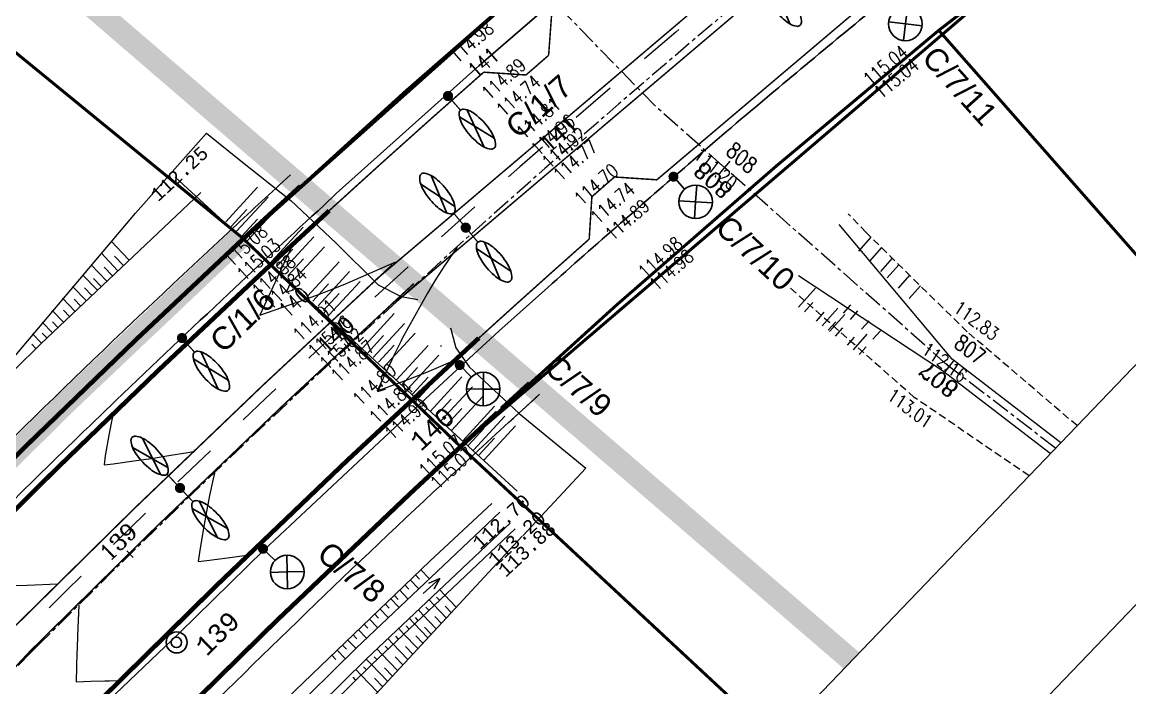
# Model space of a CAD drawing. Header units: millimetres. Extents: x 229784 to 231786, y 726884 to 727329.
# Drawn here: x 229946.4 to 230020.3, y 727058.6 to 727103 of the extents above; entities that cross this region are included whole.
import ezdxf
from ezdxf.enums import TextEntityAlignment as Align

# ---------------------------------------------------------------- set-up
doc = ezdxf.new("R2010")
doc.units = ezdxf.units.MM
for name, pattern in [('2480-axa-500-15.11.16$0$CENTER', [2, 1.25, -0.25, 0.25, -0.25]), ('2480-DIKUR-9.1.17$0$DASHED', [0.75, 0.5, -0.25]), ('2480-GEOMET-12.8.14$0$D1-3', [6, 3, -3]), ('2480-GEOMET-12.8.14$0$DASHED', [8.75, 6.25, -2.5]), ('DESPLANW500-12.8.14$0$CENTER', [2, 1.25, -0.25, 0.25, -0.25])]:
    doc.linetypes.add(name, pattern=pattern)
for name, color, linetype in [('2480-axa-500-15.11.16$0$IDAN_AXIS', 7, 'Continuous'), ('2480-axa-500-15.11.16$0$IDAN_PTNUM', 7, 'Continuous'), ('2480-DIKUR-9.1.17$0$ALIYA', 253, 'Continuous'), ('2480-DIKUR-9.1.17$0$BRMA-ELV', 254, 'Continuous'), ('2480-DIKUR-9.1.17$0$DIKUR_CUT_L', 254, '2480-DIKUR-9.1.17$0$DASHED'), ('2480-DIKUR-9.1.17$0$DIKUR_CUT_R', 254, '2480-DIKUR-9.1.17$0$DASHED'), ('2480-DIKUR-9.1.17$0$SEC-ELEV', 253, 'Continuous'), ('2480-DIKUR-9.1.17$0$SEC-NAME', 8, 'Continuous'), ('2480-DIKUR-9.1.17$0$SEC-TICK', 8, 'Continuous'), ('2480-DIKUR-9.1.17$0$SLPTIK', 253, 'Continuous'), ('2480-GEOMET-12.8.14$0$_L_TEXT-HIBUR', 254, 'Continuous'), ('2480-GEOMET-12.8.14$0$_L_TOSEFET 1.00M', 253, 'Continuous'), ('2480-gova-15.11.16$0$D-CONT-SECONDARY', 254, 'Continuous'), ('2480-gova-15.11.16$0$SEC-ELEV', 254, 'Continuous'), ('2480-gova-15.11.16$0$SEC-NAME', 8, 'Continuous'), ('2480-PLAN-12.8.14$0$plan_makif1 v1$0$pcell', 8, 'Continuous'), ('AOI', 7, 'Continuous'), ('DESPLANW500-12.8.14$0$ALIYA', 253, 'Continuous'), ('DESPLANW500-12.8.14$0$BRMA-ELV', 253, 'Continuous'), ('DESPLANW500-12.8.14$0$D-CONT-PRINCIPAL', 254, 'Continuous'), ('DESPLANW500-12.8.14$0$D-CONT-SECONDARY', 254, 'Continuous'), ('DESPLANW500-12.8.14$0$DIKUR_CUT_R', 254, 'Continuous'), ('DESPLANW500-12.8.14$0$DIKUR_FILL_L', 254, 'Continuous'), ('DESPLANW500-12.8.14$0$DITC-ELV', 253, 'Continuous'), ('DESPLANW500-12.8.14$0$DITC_ARROW', 254, 'Continuous'), ('DESPLANW500-12.8.14$0$DITC_ARROW_LL', 254, 'Continuous'), ('DESPLANW500-12.8.14$0$HIBUR_TO_EARTHWORK', 253, 'Continuous'), ('DESPLANW500-12.8.14$0$IDAN_AXIS', 8, 'DESPLANW500-12.8.14$0$CENTER'), ('DESPLANW500-12.8.14$0$ROHV_TAL', 8, 'Continuous'), ('DESPLANW500-12.8.14$0$SEC-NAME', 7, 'Continuous'), ('DESPLANW500-12.8.14$0$SLOP_TIK_', 254, 'Continuous'), ('DESPLANW500-12.8.14$0$YRIDA_TA', 8, 'Continuous'), ('M1200', 2, 'Continuous')]:
    doc.layers.add(name, color=color, linetype=linetype)
for name, color, linetype, true_color in [('2480-axa-500-15.11.16$0$IDAN_POINTS', 7, 'Continuous', 0xa8a8a8), ('2480-axa-500-15.11.16$0$IDAN_PTELEV', 7, 'Continuous', 0xa8a8a8), ('2480-GEOMET-12.8.14$0$ZEVA', 7, 'Continuous', 0x919191), ('2480-PLAN-12.8.14$0$pcell', 7, 'Continuous', 0x3366ff), ('2480B-TABA_500-9.1.17$0$pcell', 7, 'Continuous', 0x527dff), ('x-2480-KIROT TOMEH-28.12.16dwg-07.03.17$0$_L_KIR TOMEH', 7, 'Continuous', 0x878787)]:
    doc.layers.add(name, color=color, linetype=linetype, true_color=true_color)
for name, color, linetype, lineweight in [('2480-GEOMET-12.8.14$0$EVENSOFA_15', 13, 'Continuous', 30), ('2480-GEOMET-12.8.14$0$Midraha', 13, 'Continuous', 30), ('2480-GEOMET-12.8.14$0$rezua', 13, 'Continuous', 30), ('2480-GEOMET-12.8.14$0$TICH', 13, 'Continuous', 30), ('TEURA', 1, 'Continuous', 30), ('TEURA-10-500', 1, 'Continuous', 30), ('TEURA-4-500B', 1, 'Continuous', 30), ('TEURA-PIRUK', 190, 'Continuous', 30), ('TXT-TEURA-500', 12, 'Continuous', 35)]:
    doc.layers.add(name, color=color, linetype=linetype, lineweight=lineweight)
doc.styles.add('2480-axa-500-15.11.16$0$Standard', font='romanc9.shx')
doc.styles.add('2480-DIKUR-9.1.17$0$gova_taala', font='romanc.shx', dxfattribs={"width": 0.8})
doc.styles.add('2480-gova-15.11.16$0$secname', font='romans.shx', dxfattribs={"width": 0.8})
doc.styles.add('DESPLANW500-12.8.14$0$MONOTXT', font='monotxt')
doc.styles.get("Standard").update_dxf_attribs({"font": 'arial.ttf'})
doc.linetypes.add('V_LINE', pattern='A,1,-0.3,["V",Standard,S=0.1,R=0,X=-0.1,Y=-0.05],-0.2', length=1.5)

# ---------------------------------------------------------------- blocks, each defined once
blk = doc.blocks.new('AM1')
for p, q in [((-31.9, 0), (-43.2, 11.3)), ((-31.9, 0), (-20.6, 11.3)), ((-31.9, 0), (-43.2, -11.3)), ((-31.9, 0), (-20.6, -11.3)), ((-15.9, 0), (1, 0))]:
    blk.add_line(p, q)
at = {"const_width": 4.73}
blk.add_lwpolyline([(-2.4, 0, 1), (2.4, 0, 1)], format="xyb", close=True, dxfattribs=at)
blk.add_circle((-31.9, 0), 16)
blk = doc.blocks.new('pe-2')
for p, q in [((-0.266, 2.613), (0.2, 1.088)), ((0.266, 2.613), (-0.2, 1.088)), ((-0.266, -2.259), (0.2, -0.735)), ((0.266, -2.259), (-0.2, -0.735))]:
    blk.add_line(p, q)
for points in [[(0, 0.92, 0.21176), (0.118, 0.972, 0.094554), (0.264, 1.211, 0.051243), (0.342, 1.508, 0.038569), (0.373, 1.914, 0.038569), (0.342, 2.32, 0.051243), (0.264, 2.617, 0.094554), (0.118, 2.856, 0.21176), (0, 2.908, 0.21176), (-0.118, 2.856, 0.094554), (-0.264, 2.617, 0.051243), (-0.342, 2.32, 0.038569), (-0.373, 1.914, 0.038569), (-0.342, 1.508, 0.051243), (-0.264, 1.211, 0.094554), (-0.118, 0.972, 0.21176)], [(0, -0.566, -0.21176), (0.118, -0.619, -0.094554), (0.264, -0.857, -0.051243), (0.342, -1.154, -0.038569), (0.373, -1.561, -0.038569), (0.342, -1.967, -0.051243), (0.264, -2.264, -0.094554), (0.118, -2.502, -0.21176), (0, -2.555, -0.21176), (-0.118, -2.502, -0.094554), (-0.264, -2.264, -0.051243), (-0.342, -1.967, -0.038569), (-0.373, -1.561, -0.038569), (-0.342, -1.154, -0.051243), (-0.264, -0.857, -0.094554), (-0.118, -0.619, -0.21176)]]:
    blk.add_lwpolyline(points, format="xyb", close=True)
at = {"const_width": 0.05}
for points in [[(0, 0.927), (0, 0.177)], [(0, -0.573), (0, 0.177)]]:
    blk.add_lwpolyline(points, dxfattribs=at)
at = {"const_width": 0.2}
blk.add_lwpolyline([(-0.1, 0.177, 1), (0.1, 0.177, 1)], format="xyb", close=True, dxfattribs=at)
blk = doc.blocks.new('71')
for centre, radius in [((0, 10), 10), ((-0.1, 10.2), 5)]:
    blk.add_circle(centre, radius)
blk = doc.blocks.new('pes3')
for p, q in [((-0.266, 2.613), (0.2, 1.088)), ((0.266, 2.613), (-0.2, 1.088))]:
    blk.add_line(p, q)
blk.add_lwpolyline([(0, 0.92, 0.21176), (0.118, 0.972, 0.094554), (0.264, 1.211, 0.051243), (0.342, 1.508, 0.038569), (0.373, 1.914, 0.038569), (0.342, 2.32, 0.051243), (0.264, 2.617, 0.094554), (0.118, 2.856, 0.21176), (0, 2.908, 0.21176), (-0.118, 2.856, 0.094554), (-0.264, 2.617, 0.051243), (-0.342, 2.32, 0.038569), (-0.373, 1.914, 0.038569), (-0.342, 1.508, 0.051243), (-0.264, 1.211, 0.094554), (-0.118, 0.972, 0.21176)], format="xyb", close=True)
at = {"const_width": 0.05}
blk.add_lwpolyline([(0, 0.927), (0, 0.177)], dxfattribs=at)
at = {"const_width": 0.2}
blk.add_lwpolyline([(-0.1, 0.177, 1), (0.1, 0.177, 1)], format="xyb", close=True, dxfattribs=at)
blk = doc.blocks.new('2480-axa-500-15.11.16$0$IDAN_POINT')
at = {"layer": '2480-axa-500-15.11.16$0$IDAN_POINTS', "color": 0, "linetype": 'ByBlock'}
for p, q in [((-0.5, 0), (0.5, 0)), ((0, -0.5), (0, 0.5))]:
    blk.add_line(p, q, dxfattribs=at)
at = {"layer": '2480-axa-500-15.11.16$0$IDAN_PTELEV', "style": '2480-axa-500-15.11.16$0$Standard'}
blk.add_attdef('IDAN_PTELEV', text='', height=1.8, dxfattribs=at).set_placement((0, -1), align=Align.TOP_CENTER)
at = {"layer": '2480-axa-500-15.11.16$0$IDAN_PTNUM', "style": '2480-axa-500-15.11.16$0$Standard'}
blk.add_attdef('IDAN_PTNUM', text='', height=1.8, dxfattribs=at).set_placement((0, 1), align=Align.CENTER)
blk = doc.blocks.new('DESPLANW500-12.8.14$0$DITC_ARROW')
at = {"layer": 'DESPLANW500-12.8.14$0$DITC_ARROW_LL', "flags": 128}
blk.add_lwpolyline([(0, 0), (-0.5, -1.5), (0, 0), (0.5, -1.5), (0, 0), (0, -3)], dxfattribs=at)

msp = doc.modelspace()

# ---------------------------------------------------------------- linework, layer by layer
at = {"layer": '2480-axa-500-15.11.16$0$IDAN_AXIS', "linetype": '2480-axa-500-15.11.16$0$CENTER'}
msp.add_lwpolyline([(229872.068, 726960.387, -0.071477), (229947.042, 727060.962), (229947.732, 727061.655, -0.298103), (230708.48, 727222.267), (231119.383, 727062.249, 0.111374), (231641.537, 726983.585), (231643.691, 726983.741, -0.084198), (231668.658, 726981.345), (231692.584, 726974.885)], format="xyb", dxfattribs=at)
msp.add_lwpolyline([(230015.304, 727074.574), (230008.09, 727080.12), (229988.64, 727097.38), (229974.69, 727111.75), (229957.78, 727124.371)], dxfattribs=at)
at = {"layer": '2480-DIKUR-9.1.17$0$ALIYA'}
for points in [[(230015.652, 727074.938), (230008.409, 727080.506), (230000.875, 727089.494)], [(230014.956, 727074.211), (230007.771, 727079.734), (229998.165, 727086.08)]]:
    msp.add_lwpolyline(points, dxfattribs=at)
at = {"layer": '2480-DIKUR-9.1.17$0$DIKUR_CUT_L'}
msp.add_lwpolyline([(230013.539, 727072.734), (230005.894, 727077.961), (229997.542, 727085.333)], dxfattribs=at)
at = {"layer": '2480-DIKUR-9.1.17$0$DIKUR_CUT_R'}
msp.add_lwpolyline([(230016.745, 727076.077), (230009.411, 727082.343), (230002.676, 727088.971), (230001.486, 727090.214)], dxfattribs=at)
at = {"layer": '2480-DIKUR-9.1.17$0$SEC-TICK', "flags": 128}
for points in [[(229993.608, 727093.707), (229992.878, 727092.884)], [(230008.544, 727080.465), (230007.874, 727079.593)]]:
    msp.add_lwpolyline(points, dxfattribs=at)
at = {"layer": '2480-DIKUR-9.1.17$0$SLPTIK', "flags": 128}
for points in [[(230002.998, 727088.654), (230002.168, 727087.72)], [(230003.712, 727087.952), (230002.899, 727087.037)], [(230004.425, 727087.25), (230003.63, 727086.354)], [(230004.869, 727086.812), (230004.085, 727085.928)], [(230005.583, 727086.109), (230004.816, 727085.245)], [(230006.298, 727085.407), (230005.548, 727084.563)], [(229998.181, 727083.979), (229999.299, 727085.24)], [(229998.576, 727083.67), (229999.125, 727084.289)], [(229999.761, 727082.745), (230000.796, 727083.912)], [(230001.169, 727083.581), (230001.667, 727084.142)], [(229999.365, 727083.054), (229999.894, 727083.649)], [(230000.252, 727082.362), (230001.261, 727083.499)], [(230001.635, 727083.167), (230002.133, 727083.729)], [(230002.383, 727082.503), (230002.881, 727083.064)], [(230000.155, 727082.438), (230000.662, 727083.009)], [(230000.646, 727082.054), (230001.141, 727082.61)], [(230003.132, 727081.84), (230003.63, 727082.4)], [(230001.437, 727081.437), (230001.91, 727081.97)], [(230001.831, 727081.128), (230002.757, 727082.172)], [(230002.227, 727080.82), (230002.679, 727081.33)]]:
    msp.add_lwpolyline(points, dxfattribs=at)
at = {"layer": '2480-GEOMET-12.8.14$0$_L_TEXT-HIBUR', "linetype": '2480-GEOMET-12.8.14$0$DASHED', "ltscale": 3, "const_width": 1.5, "flags": 128}
msp.add_lwpolyline([(230001.712, 727060.402), (229944.238, 727109.946)], dxfattribs=at)
at = {"layer": '2480-GEOMET-12.8.14$0$_L_TOSEFET 1.00M', "linetype": 'Continuous'}
for points in [[(229964.313, 727092.797, 0.001801), (229960.496, 727089.279, 0.010155), (229939.458, 727068.937, 0.010155)], [(229964.313, 727092.797, 0.00001), (229964.291, 727092.777, 0.010155)], [(229957.088, 727055.459, -0.009526), (229976.271, 727073.904, -0.002257), (229980.919, 727078.166, -0.002257)], [(229979.054, 727076.466, -0.000903), (229980.919, 727078.166, -0.002257)]]:
    msp.add_lwpolyline(points, format="xyb", dxfattribs=at)
at = {"layer": '2480-GEOMET-12.8.14$0$EVENSOFA_15', "color": 251, "true_color": 0x696969, "const_width": 0.1}
for points in [[(230219.342, 727234.054, 0.014997), (230178.523, 727218.612), (230177.409, 727218.151), (230176.306, 727217.692, 0.001684), (230171.878, 727215.828), (230170.775, 727215.358, 0.000851), (230168.539, 727214.399), (230167.436, 727213.922, 0.003316), (230158.791, 727210.11, 0.022718), (230101.115, 727180.943, 0.057105), (229970.003, 727085.804)], [(230219.98, 727232.159, 0.014994), (230179.287, 727216.764), (230178.176, 727216.304), (230177.074, 727215.846, 0.001684), (230172.66, 727213.987), (230171.559, 727213.518, 0.000851), (230169.331, 727212.562), (230168.229, 727212.086, 0.003316), (230159.61, 727208.285, 0.022718), (230102.097, 727179.201, 0.057105), (229971.354, 727084.33)], [(230031.903, 727127.131, 0.019666), (229988.736, 727092.475, 0.019666)], [(229977.196, 727099.653, 0.004825), (229966.895, 727090.415)], [(229985.911, 727092.663, 0.000706), (229984.405, 727091.346)], [(229984.225, 727088.519, 0.003576), (229976.813, 727081.866)]]:
    msp.add_lwpolyline(points, format="xyb", dxfattribs=at)
for points in [[(229981.522, 727100.778), (229981.729, 727103.606)], [(229980.012, 727099.466), (229981.522, 727100.778)], [(229980.012, 727099.466), (229977.188, 727099.653)], [(229985.911, 727092.663), (229988.743, 727092.475)], [(229984.405, 727091.346), (229984.226, 727088.526)]]:
    msp.add_lwpolyline(points, dxfattribs=at)
at = {"layer": '2480-GEOMET-12.8.14$0$Midraha'}
for points in [[(229963.703, 727090.881, -0.028216), (230026.434, 727142.348, -0.029413), (230097.555, 727188.12, -0.027753), (230169.156, 727223.377)], [(230163.705, 727199.162, 0.022718), (230107.011, 727170.491, 0.057105), (229978.11, 727076.957)]]:
    msp.add_lwpolyline(points, format="xyb", dxfattribs=at)
at = {"layer": '2480-GEOMET-12.8.14$0$rezua', "color": 8, "linetype": 'Continuous', "true_color": 0x787878, "const_width": 0.3}
for points in [[(229964.988, 727092.059, 0.001801), (229961.176, 727088.546, 0.010155), (229940.168, 727068.232, 0.013691)], [(229964.988, 727092.059, 0.000012), (229964.962, 727092.035, 0.010155)], [(229966.895, 727090.415, 0.000071), (229962.732, 727086.565, 0.010155), (229941.724, 727066.251, 0.013691)], [(229976.872, 727081.92, 0.010911), (229950.935, 727057.078)], [(229978.383, 727077.207, -0.000901), (229980.246, 727078.906, -0.029147)]]:
    msp.add_lwpolyline(points, format="xyb", dxfattribs=at)
msp.add_lwpolyline([(229956.381, 727056.167), (229963.346, 727063.024), (229972.307, 727071.562), (229978.11, 727076.957)], dxfattribs=at)
at = {"layer": '2480-GEOMET-12.8.14$0$TICH', "color": 251, "true_color": 0x696969, "const_width": 0.1}
for points in [[(229891.481, 726996.607, -0.046496), (229945.621, 727062.37, -0.010596), (229971.096, 727086.804)], [(229895.244, 726999.29, -0.039884), (229946.954, 727061.023, -0.010677), (229972.537, 727085.553)]]:
    msp.add_lwpolyline(points, format="xyb", dxfattribs=at)
at = {"layer": '2480-GEOMET-12.8.14$0$ZEVA', "linetype": '2480-GEOMET-12.8.14$0$D1-3'}
msp.add_arc((230451.201, 726558.912), 712.75, 88.338936, 135.120522, dxfattribs=at)
at = {"layer": '2480-gova-15.11.16$0$D-CONT-SECONDARY', "flags": 128}
for points in [[(229964.446, 727088.123), (229963.997, 727087.18), (229962.285, 727083.45), (229965.283, 727084.498), (229966.174, 727084.825), (229967.265, 727085.245), (229968.102, 727085.582), (229968.296, 727085.662), (229971.348, 727087.006)], [(229975.416, 727087.98), (229974.885, 727087.207), (229974.706, 727086.936), (229974.6, 727086.774), (229974.012, 727085.851), (229973.798, 727085.503), (229973.44, 727084.91), (229971.771, 727081.88), (229971.676, 727081.695), (229971.278, 727080.892), (229970.088, 727078.399), (229970.727, 727078.624), (229972.205, 727079.168), (229973.513, 727079.698), (229973.706, 727079.775), (229975.325, 727080.474)]]:
    msp.add_lwpolyline(points, dxfattribs=at)
at = {"layer": '2480-PLAN-12.8.14$0$pcell', "const_width": 0.2}
for points in [[(229914.167, 727077.912), (229926.786, 727067.586, 0.186204), (229933.625, 727065.338, 0.186204), (229940.201, 727068.265), (229945.348, 727073.366), (229949.544, 727077.503, -0.003024), (229955.825, 727083.527), (229961.176, 727088.546), (229940.236, 727105.682)], [(229996.651, 727055.125), (229975.643, 727074.686), (229969.539, 727068.969, 0.002976), (229963.53, 727063.206), (229956.385, 727056.163, 0.19955), (229953.439, 727049.075, 0.208478), (229956.632, 727041.749)]]:
    msp.add_lwpolyline(points, format="xyb", dxfattribs=at)
at = {"layer": '2480-PLAN-12.8.14$0$plan_makif1 v1$0$pcell', "const_width": 0.2}
for points in [[(230163.705, 727199.162, 0.022718), (230107.011, 727170.491, 0.058308), (229975.643, 727074.686), (229961.176, 727088.546, -0.029413), (230026.434, 727142.348, -0.029413), (230097.555, 727188.12, -0.027753), (230169.156, 727223.377)], [(230024.032, 727083.675), (230007.525, 727102.444, -0.043158), (230107.011, 727170.491), (230117.284, 727151.34)], [(229940.236, 727105.682), (229961.176, 727088.546, -0.015286), (229994.308, 727117.471), (229973.506, 727141.124)], [(230024.032, 727083.675), (230007.525, 727102.444, 0.015111), (229975.643, 727074.686), (229996.651, 727055.125)]]:
    msp.add_lwpolyline(points, format="xyb", dxfattribs=at)
at = {"layer": '2480B-TABA_500-9.1.17$0$pcell'}
for points in [[(230163.705, 727199.162, 0.022718), (230107.011, 727170.491, 0.058308), (229975.643, 727074.686), (229961.176, 727088.546, -0.029413), (230026.434, 727142.348, -0.029413), (230097.555, 727188.12, -0.027753), (230169.156, 727223.377)], [(230024.032, 727083.675), (230007.525, 727102.444, -0.043158), (230107.011, 727170.491), (230117.284, 727151.34)], [(229940.236, 727105.682), (229961.176, 727088.546, -0.015286), (229994.308, 727117.471), (229973.506, 727141.124)], [(230024.032, 727083.675), (230007.525, 727102.444, 0.015111), (229975.643, 727074.686), (229996.651, 727055.125)]]:
    msp.add_lwpolyline(points, format="xyb", dxfattribs=at)
at = {"layer": 'AOI'}
msp.add_lwpolyline([(230570.46, 727223.288), (230463.919, 727225.53), (230284.524, 727214.26), (230191.177, 727184.272), (230053.958, 727098.858), (229875.733, 726913.019), (229783.503, 726954.921), (229985.676, 727170.293), (230180.527, 727279.1), (230294.998, 727306.837), (230401.812, 727320.244), (230532.007, 727329.274), (230658.696, 727290.108)], dxfattribs=at)
at = {"layer": 'DESPLANW500-12.8.14$0$ALIYA', "flags": 128}
msp.add_lwpolyline([(229958.843, 727048.39), (229959.359, 727049.462), (229960.369, 727050.916), (229969.733, 727060.155), (229979.296, 727069.202)], dxfattribs=at)
at = {"layer": 'DESPLANW500-12.8.14$0$D-CONT-PRINCIPAL', "elevation": 115, "flags": 128}
for points in [[(229952.489, 727076.815), (229952.44, 727076.577), (229952.44, 727076.577), (229952.221, 727075.443), (229952.221, 727075.443), (229951.976, 727074.074), (229951.976, 727074.074), (229951.892, 727073.472), (229951.892, 727073.472), (229952.494, 727073.54), (229952.494, 727073.54), (229953.88, 727073.727), (229953.88, 727073.727), (229955.024, 727073.894), (229955.024, 727073.894), (229956.335, 727074.104), (229956.335, 727074.104), (229957.477, 727074.292), (229957.477, 727074.292), (229957.856, 727074.358)], [(229959.244, 727072.907), (229959.161, 727072.534), (229959.161, 727072.534), (229958.924, 727071.408), (229958.924, 727071.408), (229958.671, 727070.11), (229958.671, 727070.11), (229958.468, 727068.976), (229958.468, 727068.976), (229958.244, 727067.606), (229958.244, 727067.606), (229958.165, 727067.026), (229958.165, 727067.026), (229958.746, 727067.087), (229958.746, 727067.087), (229960.123, 727067.264), (229960.123, 727067.264), (229961.258, 727067.425), (229961.258, 727067.425), (229961.506, 727067.464)]]:
    msp.add_lwpolyline(points, dxfattribs=at)
at = {"layer": 'DESPLANW500-12.8.14$0$D-CONT-SECONDARY', "flags": 128}
for points, elevation in [([(229964.253, 727085.468), (229964.179, 727085.308), (229964.179, 727085.308), (229964.036, 727084.983), (229964.036, 727084.983), (229964.373, 727085.099), (229964.373, 727085.099), (229964.54, 727085.158)], 114.8), ([(229970.361, 727078.864), (229970.289, 727078.704), (229970.289, 727078.704), (229970.139, 727078.349), (229970.139, 727078.349), (229970.504, 727078.473), (229970.504, 727078.473), (229970.668, 727078.531)], 114.8), ([(229943.772, 727068.272), (229943.747, 727067.578), (229943.747, 727067.578), (229943.736, 727067.272), (229943.736, 727067.272), (229943.704, 727066.337), (229943.704, 727066.337), (229943.672, 727065.352), (229943.672, 727065.352), (229944.659, 727065.383), (229944.659, 727065.383), (229945.594, 727065.41), (229945.594, 727065.41), (229945.9, 727065.419), (229945.9, 727065.419), (229946.766, 727065.445), (229946.766, 727065.445), (229948.796, 727065.524)], 115.2), ([(229950.206, 727064.101), (229950.116, 727062.082), (229950.116, 727062.082), (229950.089, 727061.221), (229950.089, 727061.221), (229950.08, 727060.918), (229950.08, 727060.918), (229950.052, 727059.99), (229950.052, 727059.99), (229950.025, 727058.991), (229950.025, 727058.991), (229951.018, 727059.024), (229951.018, 727059.024), (229951.94, 727059.053), (229951.94, 727059.053), (229952.244, 727059.06), (229952.244, 727059.06), (229952.946, 727059.074)], 115.2)]:
    msp.add_lwpolyline(points, dxfattribs=dict(at, elevation=elevation))
at = {"layer": 'DESPLANW500-12.8.14$0$DIKUR_CUT_R', "flags": 128}
msp.add_lwpolyline([(229960.481, 727046.762), (229960.96, 727047.865), (229961.918, 727049.363), (229970.813, 727059.031), (229979.756, 727068.704)], dxfattribs=at)
at = {"layer": 'DESPLANW500-12.8.14$0$DIKUR_FILL_L', "flags": 128}
for points in [[(229942.336, 727076.47), (229953.977, 727090.247), (229958.73, 727095.576), (229961.004, 727093.734), (229964.35, 727091.096), (229967.344, 727088.27), (229970.172, 727085.467), (229971.704, 727084.687), (229972.811, 727084.491)], [(229965.442, 727084.708), (229967.553, 727087.009)], [(229974.989, 727082.606), (229975.328, 727081.265), (229976.225, 727080.001), (229979.549, 727076.891), (229984.007, 727073.242), (229979.802, 727068.735)], [(229974.309, 727081.428), (229974.373, 727081.374)]]:
    msp.add_lwpolyline(points, dxfattribs=at)
at = {"layer": 'DESPLANW500-12.8.14$0$HIBUR_TO_EARTHWORK', "flags": 128}
for points in [[(229956.639, 727092.649), (229979.435, 727071.716)], [(229932.41, 727068.519), (229934.157, 727069.11), (229935.772, 727070.01), (229937.124, 727071.121), (229947.673, 727081.525), (229958.333, 727091.627)], [(229957.207, 727050.014), (229957.727, 727051.09), (229958.741, 727052.548), (229964.048, 727057.858), (229973.597, 727067.039), (229977.731, 727070.894)]]:
    msp.add_lwpolyline(points, dxfattribs=at)
at = {"layer": 'DESPLANW500-12.8.14$0$IDAN_AXIS', "linetype": 'DESPLANW500-12.8.14$0$CENTER'}
msp.add_lwpolyline([(229872.068, 726960.387, -0.071477), (229947.042, 727060.962), (229947.732, 727061.655, -0.298103), (230708.48, 727222.267), (231119.383, 727062.249, 0.111374), (231641.537, 726983.585), (231643.691, 726983.741, -0.084198), (231668.658, 726981.345), (231692.584, 726974.885)], format="xyb", dxfattribs=at)
at = {"layer": 'DESPLANW500-12.8.14$0$ROHV_TAL', "flags": 128}
msp.add_lwpolyline([(229958.488, 727048.742), (229959.005, 727049.815), (229960.016, 727051.27), (229969.387, 727060.516), (229978.957, 727069.569)], dxfattribs=at)
at = {"layer": 'DESPLANW500-12.8.14$0$SLOP_TIK_', "flags": 128}
for points in [[(229960.005, 727089.671), (229962.115, 727091.973)], [(229960.721, 727089.038), (229962.82, 727091.318)], [(229960.363, 727089.355), (229961.415, 727090.5)], [(229961.437, 727088.405), (229963.525, 727090.664)], [(229961.079, 727088.722), (229962.126, 727089.857)], [(229963.056, 727087.022), (229965.166, 727089.323)], [(229953.534, 727087.133), (229952.364, 727088.375)], [(229963.772, 727086.388), (229965.871, 727088.668)], [(229952.792, 727086.434), (229951.693, 727087.597)], [(229963.414, 727086.705), (229964.467, 727087.85)], [(229964.488, 727085.756), (229966.576, 727088.014)], [(229952.055, 727085.729), (229951.028, 727086.813)], [(229953.162, 727086.785), (229952.595, 727087.386)], [(229964.13, 727086.073), (229965.177, 727087.207)], [(229951.427, 727085.126), (229950.459, 727086.145)], [(229952.423, 727086.081), (229951.892, 727086.643)], [(229966.159, 727084.074), (229968.258, 727086.354)], [(229950.69, 727084.421), (229949.793, 727085.363)], [(229951.687, 727085.375), (229951.191, 727085.898)], [(229965.801, 727084.391), (229966.853, 727085.536)], [(229966.875, 727083.442), (229968.963, 727085.7)], [(229949.953, 727083.716), (229949.126, 727084.583)], [(229951.058, 727084.774), (229950.592, 727085.264)], [(229966.517, 727083.758), (229967.564, 727084.893)], [(229950.322, 727084.069), (229949.89, 727084.521)], [(229949.187, 727082.982), (229948.438, 727083.765)], [(229949.585, 727083.363), (229949.19, 727083.776)], [(229969.111, 727081.252), (229971.221, 727083.553)], [(229948.45, 727082.277), (229947.776, 727082.979)], [(229948.819, 727082.629), (229948.463, 727083)], [(229969.827, 727080.619), (229971.926, 727082.899)], [(229947.714, 727081.571), (229947.115, 727082.193)], [(229948.082, 727081.924), (229947.764, 727082.255)], [(229969.469, 727080.935), (229970.522, 727082.081)], [(229970.543, 727079.986), (229972.631, 727082.245)], [(229947.349, 727081.215), (229947.068, 727081.506)], [(229970.185, 727080.303), (229971.233, 727081.437)], [(229971.38, 727079.127), (229973.49, 727081.428)], [(229972.096, 727078.493), (229974.195, 727080.773)], [(229972.812, 727077.861), (229974.9, 727080.119)], [(229971.738, 727078.81), (229972.79, 727079.955)], [(229972.454, 727078.177), (229973.501, 727079.312)], [(229973.624, 727077.025), (229975.735, 727079.326)], [(229974.341, 727076.392), (229976.44, 727078.671)], [(229975.057, 727075.759), (229977.145, 727078.017)], [(229973.982, 727076.708), (229975.035, 727077.854)], [(229974.699, 727076.076), (229975.746, 727077.21)], [(229975.798, 727075.065), (229977.909, 727077.366)], [(229976.515, 727074.431), (229978.614, 727076.711)], [(229976.156, 727074.748), (229977.209, 727075.893)], [(229977.231, 727073.799), (229979.319, 727076.057)], [(229976.873, 727074.116), (229977.92, 727075.25)], [(229972.649, 727066.13), (229972.924, 727065.839)], [(229973.004, 727066.468), (229973.552, 727065.886)], [(229971.939, 727065.454), (229972.214, 727065.164)], [(229972.294, 727065.792), (229972.844, 727065.21)], [(229971.23, 727064.778), (229971.505, 727064.488)], [(229971.585, 727065.116), (229972.135, 727064.536)], [(229974.227, 727064.457), (229974.056, 727064.639)], [(229974.581, 727064.794), (229974.238, 727065.158)], [(229975.353, 727063.975), (229974.581, 727064.794)], [(229970.625, 727064.202), (229970.9, 727063.912)], [(229970.979, 727064.54), (229971.53, 727063.959)], [(229973.52, 727063.784), (229973.348, 727063.965)], [(229973.874, 727064.121), (229973.53, 727064.484)], [(229974.692, 727063.255), (229973.874, 727064.121)], [(229975.022, 727063.615), (229974.625, 727064.036)], [(229969.56, 727063.188), (229970.113, 727062.609)], [(229969.915, 727063.525), (229970.191, 727063.236)], [(229970.27, 727063.863), (229970.821, 727063.284)], [(229972.563, 727062.872), (229972.219, 727063.234)], [(229972.813, 727063.11), (229972.641, 727063.291)], [(229973.167, 727063.447), (229972.823, 727063.81)], [(229974.03, 727062.535), (229973.167, 727063.447)], [(229974.361, 727062.895), (229973.941, 727063.339)], [(229968.822, 727062.485), (229969.375, 727061.907)], [(229969.205, 727062.85), (229969.482, 727062.561)], [(229971.856, 727062.198), (229971.511, 727062.56)], [(229972.21, 727062.535), (229972.037, 727062.716)], [(229973.466, 727061.921), (229972.563, 727062.872)], [(229973.7, 727062.175), (229973.256, 727062.643)], [(229968.119, 727061.802), (229968.673, 727061.225)], [(229968.47, 727062.144), (229968.747, 727061.854)], [(229971.149, 727061.524), (229970.803, 727061.886)], [(229971.502, 727061.861), (229971.33, 727062.042)], [(229972.804, 727061.202), (229971.856, 727062.198)], [(229973.135, 727061.562), (229972.672, 727062.049)], [(229967.415, 727061.12), (229967.97, 727060.543)], [(229967.767, 727061.461), (229968.044, 727061.173)], [(229970.413, 727060.824), (229970.067, 727061.185)], [(229970.795, 727061.188), (229970.622, 727061.368)], [(229972.142, 727060.484), (229971.149, 727061.524)], [(229972.473, 727060.843), (229971.988, 727061.353)], [(229967.064, 727060.778), (229967.341, 727060.49)], [(229969.712, 727060.144), (229969.365, 727060.504)], [(229970.062, 727060.484), (229969.889, 727060.664)], [(229971.454, 727059.738), (229970.413, 727060.824)], [(229971.811, 727060.125), (229971.303, 727060.656)], [(229969.011, 727059.463), (229968.664, 727059.823)], [(229970.142, 727058.289), (229969.011, 727059.463)], [(229969.361, 727059.804), (229969.188, 727059.984)], [(229970.798, 727059.013), (229969.712, 727060.144)], [(229971.125, 727059.375), (229970.594, 727059.93)], [(229968.66, 727059.123), (229968.487, 727059.303)], [(229970.47, 727058.651), (229969.916, 727059.228)]]:
    msp.add_lwpolyline(points, dxfattribs=at)
at = {"layer": 'DESPLANW500-12.8.14$0$YRIDA_TA', "flags": 128}
msp.add_lwpolyline([(229957.778, 727049.447), (229958.297, 727050.521), (229959.31, 727051.978), (229968.694, 727061.237), (229978.278, 727070.303)], dxfattribs=at)
at = {"layer": 'M1200'}
msp.add_lwpolyline([(230572.224, 727234.344), (230463.688, 727236.628), (230282.449, 727225.242), (230186.48, 727194.412), (230046.917, 727107.538), (229873.167, 726926.366), (229802.182, 726958.616), (229992.585, 727161.448), (230184.611, 727268.679), (230297.001, 727295.911), (230402.887, 727309.202), (230530.709, 727318.067), (230655.466, 727279.498)], dxfattribs=at)
at = {"layer": 'TEURA', "color": 6, "linetype": 'V_LINE', "ltscale": 5, "flags": 128}
msp.add_lwpolyline([(229882.383, 726995.624, 0.058293), (229886.61, 726998.687, 0.038752), (229890.334, 727003.062), (229890.732, 727003.611), (229890.215, 727006.298, 0.003809), (229892.046, 727008.777, -0.005041), (229898.364, 727017.131, -0.008476), (229910.867, 727032.759, -0.0091), (229920.453, 727044.111, -0.014803), (229941.368, 727066.602, -0.007122), (229952.703, 727077.768, -0.001985), (229960.184, 727084.873, -0.003945), (229966.552, 727090.78), (229967.366, 727091.566), (229976.865, 727100.071), (229981.403, 727103.985), (229985.016, 727107.084), (229993.442, 727114.195), (230000.322, 727119.807), (230008.583, 727126.384), (230019.691, 727134.905), (230023.534, 727137.732, -0.000181), (230028.391, 727141.326, 0.00411), (230033.281, 727144.847, -0.003958), (230053.123, 727158.522, -0.008917), (230064.67, 727166.05, -0.00514), (230073.389, 727171.527, -0.00621), (230078.525, 727174.673, -0.006253), (230093.392, 727183.451, -0.004149), (230103.409, 727189.097, -0.004099), (230113.463, 727194.554, -0.003929), (230125.448, 727200.801, -0.003185), (230142.125, 727209.004, -0.003978), (230152.536, 727213.862, -0.006532), (230166.753, 727220.162, -0.002711), (230175.758, 727223.962, -0.004595), (230187.69, 727228.778, -0.002237), (230197.546, 727232.579, -0.007602), (230212.839, 727238.144, -0.003348), (230224.679, 727242.18, -0.005846), (230232.592, 727244.782, -0.001141), (230239.475, 727246.942, 0.000117), (230245.124, 727248.658, -0.005849), (230255.251, 727251.607, -0.003264), (230260.889, 727253.179, -0.003498), (230264.555, 727254.175), (230287.995, 727260.078, 0.000035), (230296.361, 727261.954, -0.00487), (230309.627, 727264.751, 0.00232), (230318.161, 727266.342, 0.002336), (230326.303, 727267.844, -0.000882), (230334.334, 727269.255, -0.006779), (230341.121, 727270.341, 0.001049), (230344.403, 727270.828), (230363.377, 727273.445, 0.000928), (230372.573, 727274.486, -0.003973), (230380.76, 727275.311, 0.002637), (230386.434, 727275.867, -0.004532), (230397.323, 727276.759, -0.007293), (230405.432, 727277.211), (230410.22, 727277.455), (230418.462, 727277.875), (230423.707, 727278.143), (230425.697, 727276.298), (230427.614, 727276.362), (230439.636, 727276.548, -0.000592), (230447.982, 727276.631, -0.000522), (230452.727, 727276.675, -0.000969), (230462.28, 727276.497), (230467.856, 727276.397, 0.01172), (230469.315, 727276.434, 0.058822), (230476.169, 727277.6, 0.041922), (230481.077, 727279.539), (230481.193, 727279.597, 0.087483), (230482.228, 727280.354, -0.165227), (230495.847, 727288.263)], format="xyb", dxfattribs=at)
at = {"layer": 'TEURA', "linetype": 'V_LINE', "ltscale": 5, "flags": 128}
for points in [[(229956.901, 727062.241), (229962.555, 727067.788), (229972.994, 727077.575), (229975.122, 727079.544), (229978.207, 727082.368), (229981.459, 727085.288, -0.003845), (229986.32, 727089.586, -0.000615), (229990.85, 727093.521, -0.00383), (229995.941, 727097.863, -0.002994), (230005.563, 727105.846, -0.005748), (230015.061, 727113.449, -0.003525), (230026.151, 727121.995, -0.004196), (230032.392, 727126.652, -0.00069), (230037.235, 727130.193, -0.004053), (230043.237, 727134.494, -0.00302), (230052.914, 727141.224, -0.005084), (230063.392, 727148.262), (230065.95, 727149.937), (230071.579, 727153.569), (230076.506, 727156.685), (230081.815, 727159.981), (230088.838, 727164.241), (230093.866, 727167.222), (230099.232, 727170.342), (230103.538, 727172.801), (230108.027, 727175.322), (230115.046, 727179.177), (230123.983, 727183.938), (230132.839, 727188.495), (230143.12, 727193.589), (230158.446, 727200.803), (230179.511, 727209.999), (230180.79, 727210.531), (230185.5, 727212.466), (230192.108, 727215.113), (230197.628, 727217.266), (230203.976, 727219.676), (230208.515, 727221.357), (230214.546, 727223.535), (230222.914, 727226.456), (230230.34, 727228.949), (230241.233, 727232.442), (230251.518, 727235.563), (230274.052, 727241.809), (230291.223, 727246.034), (230309.706, 727250.077), (230328.482, 727253.656), (230343.613, 727256.16), (230359.132, 727258.378), (230381.967, 727261.006), (230393.332, 727262.034), (230408.55, 727263.121), (230424.676, 727263.913), (230442.92, 727264.363), (230461.566, 727264.335), (230468.961, 727264.188), (230470.912, 727264.136, -0.130785), (230477.327, 727262.245, -0.038488), (230482.497, 727258.526, -0.129465), (230486.206, 727252.976)], [(229956.901, 727062.241), (229951.703, 727057.282, -0.004476), (229949.671, 727055.234, 0.022255), (229930.606, 727034.602), (229923.749, 727026.486), (229918.729, 727020.279), (229912.993, 727012.89), (229911.777, 727011.281), (229911.58, 727011.018), (229910.78, 727009.949), (229908.691, 727007.126), (229904.128, 727000.786), (229899.741, 726994.456, 0.106638), (229896.921, 726986.992, 0.181398)]]:
    msp.add_lwpolyline(points, format="xyb", dxfattribs=at)
at = {"layer": 'x-2480-KIROT TOMEH-28.12.16dwg-07.03.17$0$_L_KIR TOMEH', "const_width": 1.5}
msp.add_lwpolyline([(229914.32, 727078.075), (229920.67, 727072.89), (229924.572, 727069.656), (229927.064, 727067.62), (229928.982, 727066.477), (229930.71, 727065.868), (229932.615, 727065.54), (229934.28, 727065.63), (229936.198, 727066.026), (229937.769, 727066.7), (229938.829, 727067.366), (229940.268, 727068.619), (229949.401, 727077.644), (229961.044, 727088.693)], dxfattribs=at)

# ---------------------------------------------------------------- block references
at = {"layer": '2480-axa-500-15.11.16$0$IDAN_AXIS', "linetype": '2480-axa-500-15.11.16$0$CENTER', "xscale": 0.6, "yscale": 0.6, "zscale": 0.6}
for p, rotation, values in [((229982.956, 727094.699), 41.22208878596561, {'IDAN_PTNUM': '141'}), ((229993.243, 727093.295), 138.4140348314657, {'IDAN_PTNUM': '808'}), ((229968.1, 727081.31), 42.83605440458114, {'IDAN_PTNUM': '140'}), ((230008.209, 727080.029), 142.4494045906698, {'IDAN_PTNUM': '807'}), ((229953.628, 727067.507), 44.45002002677953, {'IDAN_PTNUM': '139'})]:
    msp.add_blockref('2480-axa-500-15.11.16$0$IDAN_POINT', p, dxfattribs=dict(at, rotation=rotation)).add_auto_attribs(values)
at = {"layer": 'DESPLANW500-12.8.14$0$DITC_ARROW', "xscale": 0.5, "yscale": 0.5, "zscale": 0.5, "rotation": 312.76194}
msp.add_blockref('DESPLANW500-12.8.14$0$DITC_ARROW', (229974.268, 727065.89), dxfattribs=at)
at = {"layer": 'TEURA-10-500', "xscale": -1.699999999999999, "yscale": 1.700000000000002, "zscale": 1.700000000000001, "rotation": 221.454854368518}
for p in [(229974.615, 727098.291), (229956.888, 727082.144)]:
    msp.add_blockref('pes3', p, dxfattribs=at)
at = {"layer": 'TEURA-4-500B'}
for name, p, xscale, yscale, zscale, rotation in [('AM1', (230003.922, 727104.628), 0.06999999999999997, 0.06999999999999997, 0.06999999999999997, 128.1123244407561), ('AM1', (229989.843, 727092.682), 0.06999999999999997, 0.06999999999999997, 0.06999999999999997, 131.3936171588118), ('AM1', (229975.598, 727080.115), 0.06999999999999997, 0.06999999999999997, 0.06999999999999997, 134.4000643907412), ('AM1', (229962.487, 727067.861), 0.06999999999999997, 0.06999999999999997, 0.06999999999999997, 136.284438811172), ('71', (229957.37, 727061.337), 0.06999999999999999, 0.06999999999999999, 0.06999999999999999, 66.19677103756533)]:
    msp.add_blockref(name, p, dxfattribs=dict(at, xscale=xscale, yscale=yscale, zscale=zscale, rotation=rotation))
at = {"layer": 'TEURA-PIRUK', "xscale": 1.7, "yscale": 1.7, "zscale": 1.7}
for p, rotation in [((229995.534, 727106.145), 38.98866022792822), ((229976.192, 727089.053), 39.73764521279298), ((229957.16, 727071.703), 43.25577451436237)]:
    msp.add_blockref('pe-2', p, dxfattribs=dict(at, rotation=rotation))

# ---------------------------------------------------------------- texts
at = {"layer": '2480-DIKUR-9.1.17$0$BRMA-ELV', "style": '2480-DIKUR-9.1.17$0$gova_taala', "oblique": 355, "width": 0.8}
for s, p in [('112.83', (230010.067, 727083.067)), ('113.01', (230005.634, 727077.218))]:
    msp.add_text(s, height=0.9, rotation=322.449, dxfattribs=at).set_placement(p, align=Align.MIDDLE)
at = {"layer": '2480-DIKUR-9.1.17$0$SEC-ELEV', "style": '2480-DIKUR-9.1.17$0$gova_taala', "oblique": 355, "width": 0.8}
for s, rotation, p in [('111.20', 318.414, (229992.682, 727093.206)), ('112.16', 322.449, (230007.954, 727080.288))]:
    msp.add_text(s, height=0.9, rotation=rotation, dxfattribs=at).set_placement(p, align=Align.MIDDLE)
at = {"layer": '2480-DIKUR-9.1.17$0$SEC-NAME', "style": '2480-DIKUR-9.1.17$0$gova_taala', "oblique": 355, "width": 0.8}
for s, rotation, p in [('808', 318.414, (229994.429, 727093.92)), ('807', 322.449, (230009.647, 727081.124))]:
    msp.add_text(s, height=1.05, rotation=rotation, dxfattribs=at).set_placement(p, align=Align.MIDDLE)
at = {"layer": '2480-gova-15.11.16$0$SEC-ELEV', "style": '2480-gova-15.11.16$0$secname', "width": 0.8}
for s, rotation, p in [('114.98', 41.222, (229976.385, 727101.653)), ('115.04', 39.608, (230003.975, 727100.101)), ('114.89', 41.222, (229978.527, 727099.208)), ('115.04', 39.608, (230004.692, 727099.235)), ('114.74', 41.222, (229979.506, 727098.091)), ('114.81', 41.222, (229980.833, 727096.576)), ('114.96', 41.222, (229981.812, 727095.459)), ('114.92', 41.222, (229982.553, 727094.613)), ('114.77', 41.222, (229983.295, 727093.766)), ('114.70', 41.222, (229984.695, 727092.168)), ('114.74', 41.222, (229985.782, 727090.927)), ('114.89', 41.222, (229986.761, 727089.81)), ('115.08', 42.836, (229961.336, 727088.075)), ('115.03', 42.836, (229962.193, 727087.151)), ('114.98', 41.222, (229988.965, 727087.294)), ('114.98', 41.222, (229989.707, 727086.448)), ('114.88', 42.836, (229963.203, 727086.062)), ('114.84', 42.836, (229963.968, 727085.237)), ('114.91', 42.836, (229965.926, 727083.125)), ('115.06', 42.836, (229966.936, 727082.036)), ('115.02', 42.836, (229967.7, 727081.211)), ('114.87', 42.836, (229968.465, 727080.386)), ('114.80', 42.836, (229969.917, 727078.821)), ('114.84', 42.836, (229971.025, 727077.625)), ('114.99', 42.836, (229972.035, 727076.537)), ('115.07', 42.836, (229974.323, 727074.069)), ('115.07', 42.836, (229975.088, 727073.244))]:
    msp.add_text(s, height=0.9, rotation=rotation, dxfattribs=at).set_placement(p, align=Align.MIDDLE)
at = {"layer": '2480-gova-15.11.16$0$SEC-NAME', "style": '2480-gova-15.11.16$0$secname', "width": 0.8}
for s, rotation, p in [('141', 41.222, (229977.183, 727100.287)), ('140', 42.836, (229964.574, 727084.297))]:
    msp.add_text(s, height=1.05, rotation=rotation, dxfattribs=at).set_placement(p, align=Align.MIDDLE)
at = {"layer": 'DESPLANW500-12.8.14$0$BRMA-ELV', "style": 'DESPLANW500-12.8.14$0$MONOTXT'}
for s, p in [('112.25', (229956.903, 727092.886)), ('113.20', (229979.396, 727068.563)), ('113.88', (229980.069, 727067.836))]:
    msp.add_text(s, height=0.9, rotation=42.762, dxfattribs=at).set_placement(p, align=Align.MIDDLE)
at = {"layer": 'DESPLANW500-12.8.14$0$DITC-ELV', "style": 'DESPLANW500-12.8.14$0$MONOTXT'}
msp.add_text('112.70', height=0.9, rotation=42.762, dxfattribs=at).set_placement((229978.365, 727069.679), align=Align.MIDDLE)
at = {"layer": 'DESPLANW500-12.8.14$0$SEC-NAME', "style": 'DESPLANW500-12.8.14$0$MONOTXT'}
for s, rotation, p in [('140', 42.762, (229973.771, 727075.872)), ('139', 44.372, (229959.452, 727062.227))]:
    msp.add_text(s, height=1.25, rotation=rotation, dxfattribs=at).set_placement(p, align=Align.MIDDLE)
at = {"layer": 'TXT-TEURA-500'}
for s, rotation, p in [('C/7/11', 311.88424, (230006.316, 727100.546, -214.238)), ('C/1/7', 41.59139, (229979.491, 727095.153, -214.238)), ('C/7/10', 317.20485, (229992.534, 727089.139, -214.238)), ('C/1/6', 43.98241, (229959.838, 727080.846, -214.238)), ('C/7/9', 319.07547, (229981.123, 727079.796, -214.238)), ('C/7/8', 320.48556, (229965.976, 727067.318, -214.238))]:
    msp.add_text(s, height=1.5, rotation=rotation, dxfattribs=at).set_placement(p)

doc.saveas('drawing.dxf')
